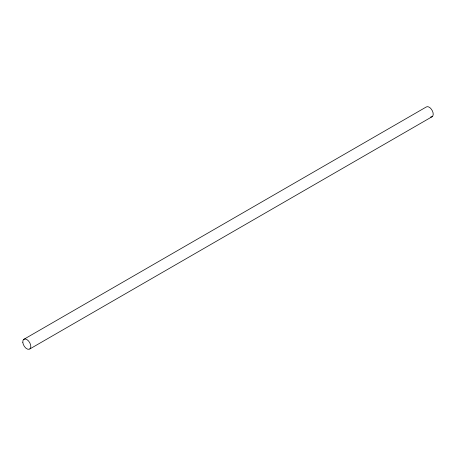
<?xml version="1.0" encoding="UTF-8"?>
<svg xmlns="http://www.w3.org/2000/svg" width="456" height="456" viewBox="0 0 456 456"><rect width="100%" height="100%" fill="white"/><g stroke="black" fill="none" stroke-linecap="round" stroke-linejoin="round"><path stroke-width="0.68" d="M23.712 339.401L426.098 107.086A5.689 3.283 60 0 1 432.476 111.053A5.689 3.283 60 0 1 430.589 117.004M29.902 348.914L432.288 116.599M22.8 342.274A5.689 3.283 60 0 0 29.133 349.29A5.689 3.283 60 0 0 28.489 340.906A5.689 3.283 60 0 0 22.8 342.274"/></g></svg>
